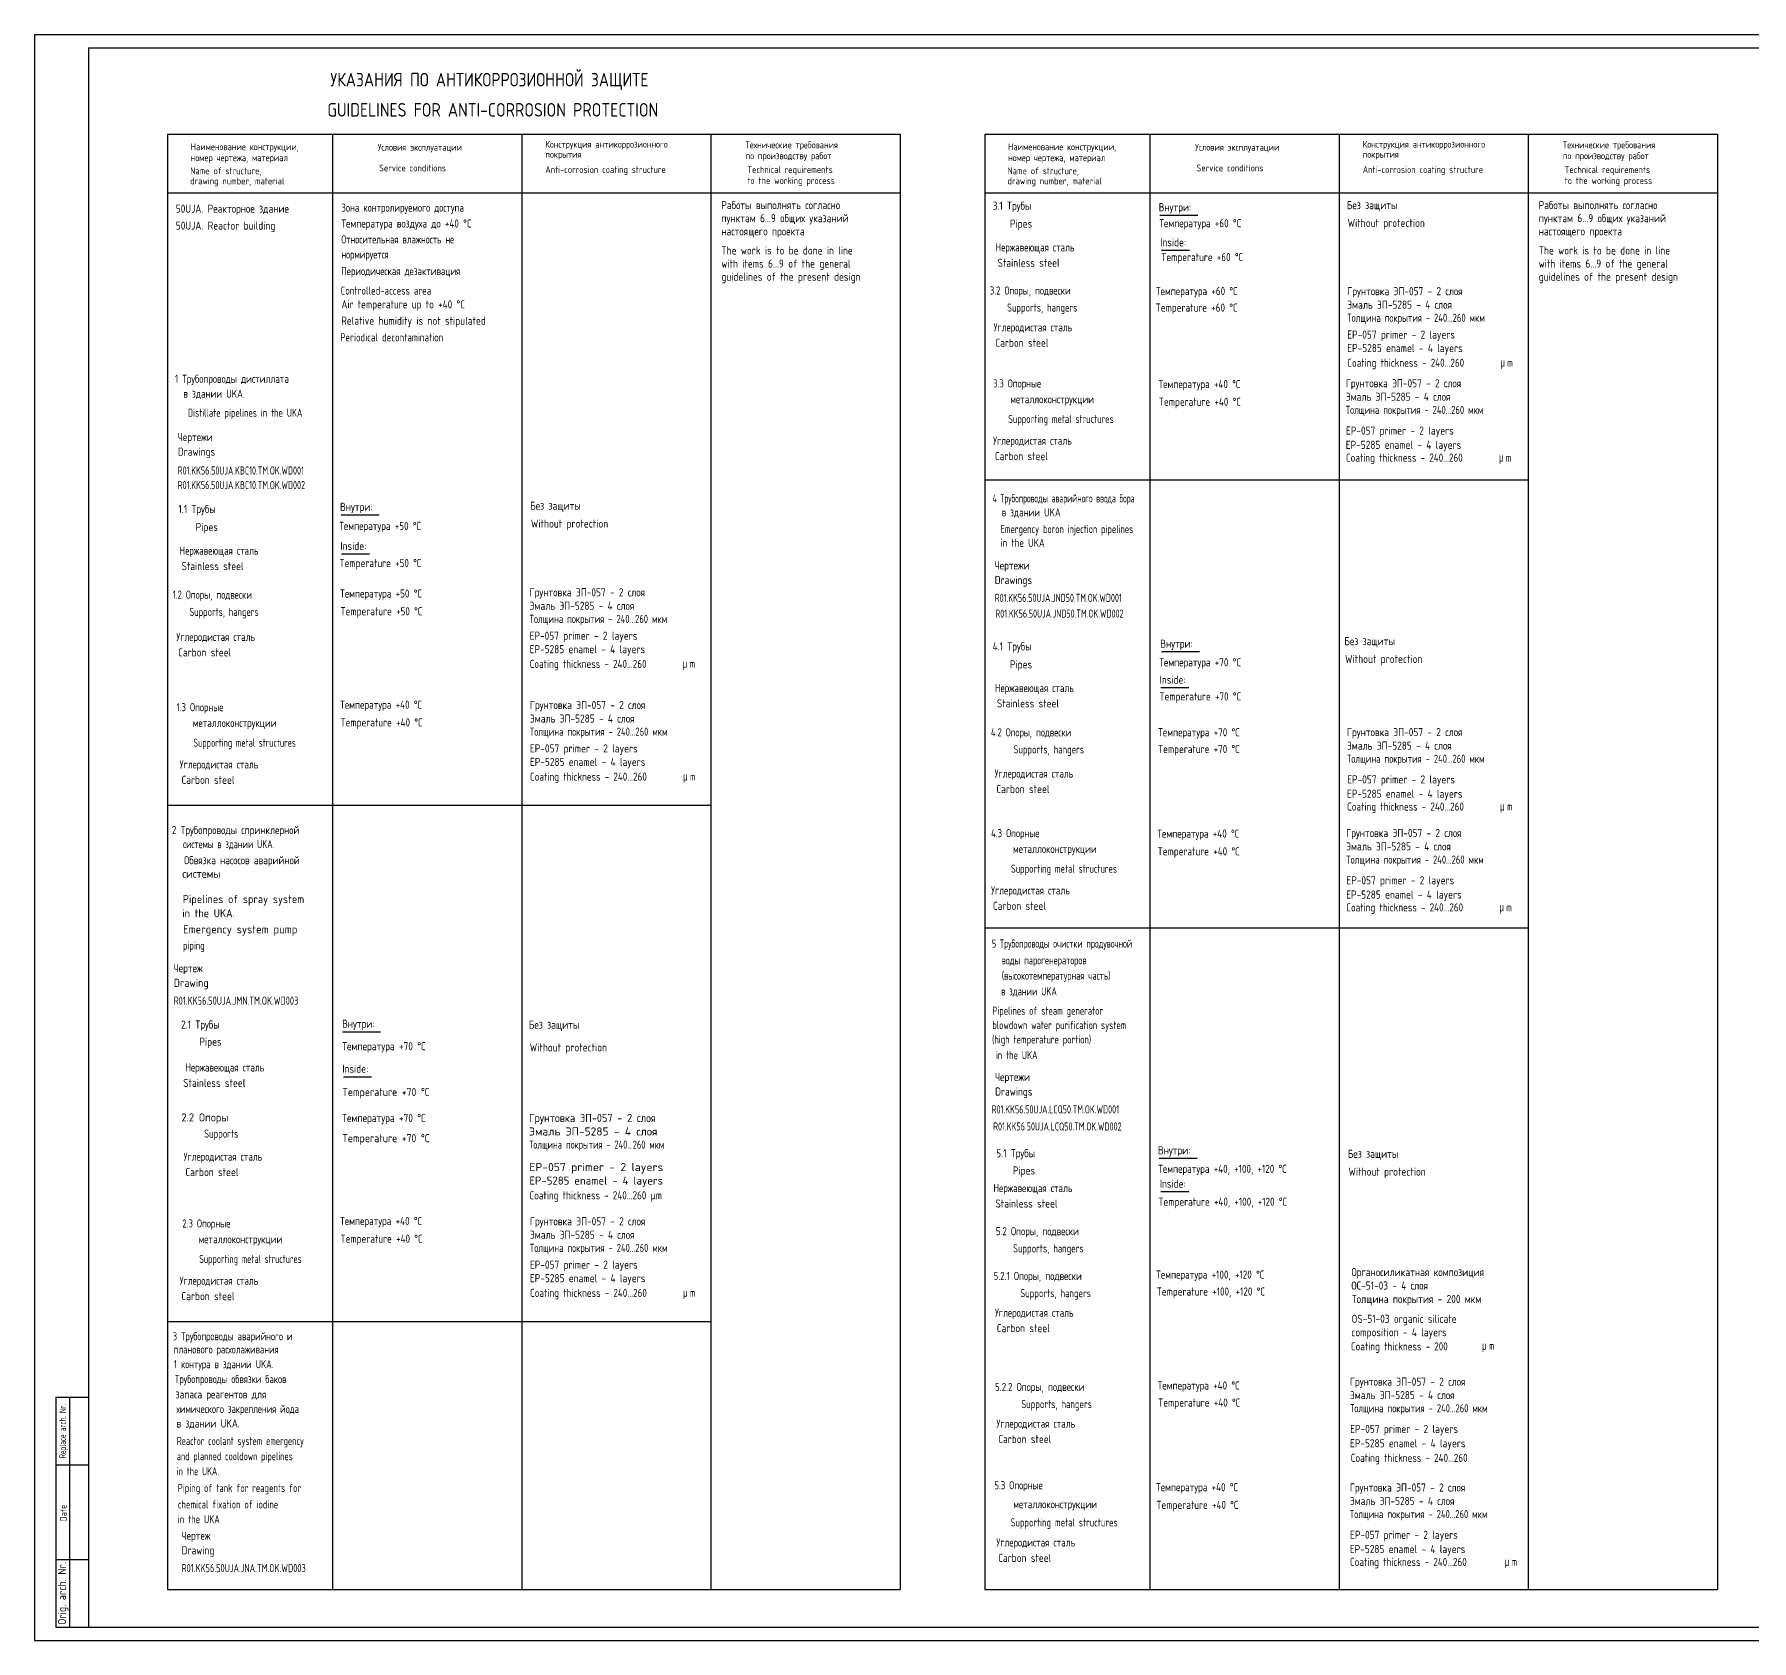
# Model space of a CAD drawing. Header units: millimetres. Extents: x 1061 to 2322, y -16 to 578.
# Drawn here: x 1061 to 1696, y -16 to 578 of the extents above; entities that cross this region are included whole.
import ezdxf
from ezdxf.enums import TextEntityAlignment as Align

# ---------------------------------------------------------------- set-up
doc = ezdxf.new("R2010")
doc.units = ezdxf.units.MM
for name, color, linetype in [('TITUL', 7, 'Continuous'), ('YELLOW', 2, 'Continuous'), ('ОСНОВНОЙ', 3, 'Continuous'), ('Штампы', 1, 'Continuous')]:
    doc.layers.add(name, color=color, linetype=linetype)
doc.layers.add('Текст', color=7, linetype='Continuous', lineweight=25)
doc.styles.add('ROMANC', font='romanc.shx', dxfattribs={"width": 0.8})
doc.styles.add('ROMANS', font='romans.shx', dxfattribs={"width": 0.8})
doc.styles.get("Standard").update_dxf_attribs({"font": 'romans.shx', "width": 0.8})
doc.styles.add('SYMBOL', font='symbol.ttf')

# ---------------------------------------------------------------- blocks, each defined once
blk = doc.blocks.new('stb_kk')
at = {"layer": 'TITUL', "color": 1}
for p, q in [((-12, 85), (-12, 0)), ((-12, 85), (0, 85)), ((-7, 85), (-7, 0)), ((-12, 60), (0, 60)), ((-12, 25), (0, 25)), ((-12, 0), (0, 0))]:
    blk.add_line(p, q, dxfattribs=at)
at = {"layer": 'TITUL', "style": 'ROMANC'}
for s, width, p in [('Replace arch. Nr.', 0.6, (-8.29, 72.45)), ('Date', 0.8, (-8.04, 42.19))]:
    blk.add_text(s, height=2.5, rotation=90, dxfattribs=dict(at, width=width)).set_placement(p, align=Align.CENTER)
at = {"layer": 'TITUL', "style": 'ROMANC', "width": 0.636627}
blk.add_text('Orig. arch. Nr.', height=3, rotation=90, dxfattribs=at).set_placement((-8.29, 0.86), (-8.29, 24.05), align=Align.FIT)
at = {"layer": 'TITUL', "linetype": 'Continuous', "style": 'ROMANS', "width": 0.8, "flags": 8}
for tag, p in [('REP_ARH_NR', (-3.5, 72.5)), ('DATE', (-3.5, 42.5)), ('ARCH_NR', (-3.5, 12.5))]:
    blk.add_attdef(tag, text='', height=3, rotation=90, dxfattribs=at).set_placement(p, align=Align.MIDDLE_CENTER)
blk = doc.blocks.new('A$C37B27227')
at = {"layer": 'YELLOW', "width": 0.686812}
for style, p in [('SYMBOL', (0.05, 1.01)), ('ROMANS', (2.56, 1.01))]:
    blk.add_text('m ', height=3, dxfattribs=dict(at, style=style)).set_placement(p)

msp = doc.modelspace()

# ---------------------------------------------------------------- linework, layer by layer
at = {"layer": 'TITUL'}
for p, q in [((1060.89, 578.07), (2321.89, 578.07)), ((1060.89, 578.07), (1060.89, -15.93)), ((1060.89, -15.93), (2321.89, -15.93))]:
    msp.add_line(p, q, dxfattribs=at)
at = {"layer": 'TITUL', "color": 1}
for p, q in [((1080.89, 573.07), (2316.89, 573.07)), ((1080.89, 573.07), (1080.89, -10.93)), ((1080.89, -10.93), (2316.89, -10.93))]:
    msp.add_line(p, q, dxfattribs=at)
at = {"layer": 'ОСНОВНОЙ'}
for p, q in [((1110.14, 541.11), (1381.14, 541.11)), ((1110.14, 541.11), (1110.14, 3.03)), ((1171.14, 541.11), (1171.14, 3.03)), ((1241.14, 541.11), (1241.14, 3.03)), ((1311.14, 541.11), (1311.14, 3.03)), ((1381.14, 541.11), (1381.14, 3.03)), ((1412.47, 541.11), (1683.47, 541.11)), ((1412.47, 541.11), (1412.47, 3.03)), ((1473.47, 541.11), (1473.47, 3.03)), ((1543.47, 541.11), (1543.47, 3.03)), ((1613.47, 541.11), (1613.47, 3.03)), ((1683.47, 541.11), (1683.47, 3.03)), ((1110.14, 519.47), (1381.14, 519.47)), ((1412.47, 519.47), (1683.47, 519.47)), ((1110.14, 3.03), (1381.14, 3.03)), ((1161.22, 3.03), (1381.14, 3.03)), ((1222.22, 3.03), (1381.14, 3.03)), ((1412.47, 3.03), (1468.55, 3.03)), ((1412.47, 3.03), (1683.47, 3.03))]:
    msp.add_line(p, q, dxfattribs=at)
at = {"layer": 'ОСНОВНОЙ', "color": 0}
for p, q in [((1412.47, 413.34), (1613.47, 413.34)), ((1110.14, 293.01), (1311.14, 293.01)), ((1412.47, 247.64), (1613.47, 247.64)), ((1110.14, 102.1), (1311.14, 102.1))]:
    msp.add_line(p, q, dxfattribs=at)
at = {"layer": 'Текст', "color": 2}
for p, q in [((1477.16, 511.2), (1491.21, 511.2)), ((1477.78, 498.24), (1488.12, 498.24)), ((1174.38, 400.39), (1188.42, 400.39)), ((1174.54, 385.95), (1184.89, 385.95)), ((1477.76, 349.81), (1491.8, 349.81)), ((1477.58, 336.48), (1487.93, 336.48)), ((1174.91, 209.25), (1188.95, 209.25)), ((1175.27, 192.61), (1185.61, 192.61)), ((1476.89, 162.46), (1490.93, 162.46)), ((1477.6, 150.12), (1487.95, 150.12))]:
    msp.add_line(p, q, dxfattribs=at)

# ---------------------------------------------------------------- block references
for p in [(1603.13, 454.15), (1602.6, 419.05), (1300.72, 342.8), (1300.82, 301.11), (1603.04, 290.04), (1602.75, 252.75), (1300.82, 110.2), (1596.38, 90.6), (1604.75, 10.72)]:
    msp.add_blockref('A$C37B27227', p)
at = {"layer": 'TITUL'}
msp.add_blockref('stb_kk', (1080.89, -10.93), dxfattribs=at)

# ---------------------------------------------------------------- texts
at = {"color": 2}
for s, width, p in [('системы в здании UKA.', 0.70878, (1115.91, 277.12)), ('Обвязка насосов аварийной', 0.785896, (1116.27, 271.17)), ('системы', 0.887781, (1115.61, 266.15)), ('in the UKA.', 0.865072, (1115.64, 251.57)), ('Emergency system pump ', 0.896897, (1115.92, 245.63)), ('piping', 0.703157, (1115.85, 239.63))]:
    msp.add_text(s, height=3, dxfattribs=dict(at, width=width)).set_placement(p)
at = {"color": 2, "style": 'ROMANS'}
for s, width, p in [('5 Трубопроводы очистки продувочной ', 0.6, (1415.06, 240.34)), ('воды парогенераторов', 0.7, (1418.65, 234.17)), ('(высокотемпературная часть)', 0.7, (1418.73, 228.5)), ('в здании UKA', 0.7, (1418.46, 222.68)), ('Pipelines of steam generator ', 0.7, (1415.22, 215.52)), ('blowdown water purification system', 0.667095, (1415.22, 210.2)), ('(high temperature portion) ', 0.7, (1415.14, 204.89)), (' in the UKA', 0.7, (1415.14, 199.09))]:
    msp.add_text(s, height=3, dxfattribs=dict(at, width=width)).set_placement(p)
at = {"layer": 'YELLOW', "style": 'ROMANS'}
for s, height, width, p in [('Name of structure,', 2.5, 0.8, (1118.54, 526.34)), ('Name of structure,', 2.5, 0.8, (1420.86, 526.34)), ('Service conditions  ', 2.5, 0.8, (1490.76, 527.4)), ('drawing number, material', 2.5, 0.8, (1420.86, 522.61)), ('Работы выполнять согласно', 3, 0.8, (1314.98, 513.44)), ('3.1 Трубы', 3, 0.8, (1415.35, 513.19)), ('Без защиты', 3, 0.8, (1546.36, 513.42)), ('Работы выполнять согласно', 3, 0.8, (1617.3, 513.44)), ('пунктам 6...9 общих указаний', 3, 0.8, (1314.98, 508.59)), ('  Pipes', 3, 0.8, (1418.56, 506.55)), ('Температура +60 °C ', 3, 0.782353, (1477, 506.74)), ('Without protection', 3, 0.8, (1546.61, 506.83)), ('пунктам 6...9 общих указаний', 3, 0.8, (1617.3, 508.59)), ('настоящего проекта', 3, 0.8, (1314.98, 503.73)), ('настоящего проекта', 3, 0.8, (1617.3, 503.73)), ('The work is to be done in line', 3, 0.8, (1314.98, 496.65)), ('   Нержавеющая сталь', 3, 0.758036, (1411.88, 497.81)), ('Temperature +60 °С', 3, 0.782353, (1477.68, 494.2)), ('The work is to be done in line', 3, 0.8, (1617.3, 496.65)), ('with items 6...9 of the general', 3, 0.8, (1314.98, 491.79)), ('guidelines of the present design', 3, 0.8, (1314.98, 486.93)), ('  Stainless steel', 3, 0.8, (1413.97, 492.1)), ('with items 6...9 of the general', 3, 0.8, (1617.3, 491.79)), ('guidelines of the present design', 3, 0.8, (1617.3, 486.93)), ('3.2 Опоры, подвески  ', 3, 0.748688, (1414.3, 481.85)), ('Температура +60 °С', 3, 0.782353, (1475.73, 481.62)), ('Грунтовка ЭП-057 - 2 слоя', 3, 0.8, (1546.49, 481.6)), ('  Supports, hangers  ', 3, 0.729737, (1417.78, 475.54)), ('Temperature +60 °С', 3, 0.782353, (1475.61, 475.53)), ('Эмаль ЭП-5285 - 4 слоя', 3, 0.8, (1546.49, 476.6)), ('   Углеродистая сталь', 3, 0.758036, (1411.16, 468.24)), ('Толщина покрытия - 240...260 мкм', 3, 0.733792, (1546.49, 471.75)), ('  Сarbon steel', 3, 0.8, (1413.25, 462.53)), ('EP-057 primer - 2 layers', 3, 0.8, (1546.49, 465.55)), ('EP-5285 enamel - 4 layers', 3, 0.8, (1546.49, 460.56)), ('Coating thickness - 240...260    ', 3, 0.776626, (1546.51, 455.12)), ('3.3 Опорные', 3, 0.748688, (1415.49, 447.47)), ('Температура +40 °С', 3, 0.782353, (1476.69, 447.23)), ('Эмаль ЭП-5285 - 4 слоя', 3, 0.8, (1545.95, 442.56)), ('Грунтовка ЭП-057 - 2 слоя', 3, 0.8, (1545.95, 447.55)), ('  металлоконструкции', 3, 0.765876, (1418.8, 441.65)), ('Temperature +40 °С', 3, 0.782353, (1476.78, 440.69)), ('Толщина покрытия - 240...260 мкм', 3, 0.733792, (1545.95, 437.7)), ('   Supporting metal structures', 3, 0.698535, (1416.82, 434.36)), ('EP-057 primer - 2 layers', 3, 0.8, (1546.03, 430.05)), ('Чертежи', 3, 0.8, (1113.96, 427.65)), ('   Углеродистая сталь', 3, 0.758036, (1410.98, 426.31)), ('EP-5285 enamel - 4 layers', 3, 0.8, (1545.95, 424.77)), ('Drawings', 3, 0.8, (1113.96, 422.25)), ('  Сarbon steel', 3, 0.8, (1413.07, 420.6)), ('Coating thickness - 240...260    ', 3, 0.776626, (1545.98, 420.03)), ('R01.KK56.50UJA.KBC10.TM.OK.WD001', 3, 0.65, (1113.93, 415.28)), ('R01.KK56.50UJA.KBC10.TM.OK.WD002', 3, 0.65, (1113.93, 409.89)), ('1.1 Трубы', 3, 0.8, (1114.18, 401.05)), ('Без защиты', 3, 0.8, (1244.29, 402.25)), ('в здании UKA', 3, 0.758036, (1418.66, 399.79)), ('  Pipes', 3, 0.8, (1117.39, 394.4)), ('Температура +50 °С', 3, 0.782353, (1173.68, 394.79)), ('Without protection', 3, 0.8, (1244.54, 395.66)), ('   Нержавеющая сталь', 3, 0.758036, (1110.05, 385.66)), ('in the UKA', 3, 0.758036, (1418.3, 388.54)), ('  Stainless steel', 3, 0.8, (1112.14, 379.95)), ('Temperature +50 °С', 3, 0.782353, (1173.74, 381.05)), ('Чертежи', 3, 0.8, (1416.12, 380.19)), ('Drawings', 3, 0.8, (1416.12, 374.78)), ('1.2 Опоры, подвески  ', 3, 0.746775, (1112.02, 369.36)), ('Температура +50 °С', 3, 0.782353, (1174, 369.79)), ('Грунтовка ЭП-057 - 2 слоя', 3, 0.8, (1244.07, 370.25)), ('R01.KK56.50UJA.JND50.TM.OK.WD001', 3, 0.65, (1416.12, 368.19)), ('  Supports, hangers  ', 3, 0.718902, (1115.39, 363)), ('Temperature +50 °С', 3, 0.782353, (1174.09, 363.24)), ('Толщина покрытия - 240...260 мкм', 3, 0.733792, (1244.07, 360.4)), ('Эмаль ЭП-5285 - 4 слоя', 3, 0.8, (1244.07, 365.26)), ('R01.KK56.50UJA.JND50.TM.OK.WD002', 3, 0.65, (1416.35, 362.38)), ('   Углеродистая сталь', 3, 0.758036, (1108.89, 353.74)), ('EP-057 primer - 2 layers', 3, 0.8, (1244.07, 354.2)), ('  Сarbon steel', 3, 0.8, (1110.98, 348.03)), ('EP-5285 enamel - 4 layers', 3, 0.8, (1244.07, 349.21)), ('4.1 Трубы', 3, 0.8, (1415.33, 350.25)), ('Без защиты', 3, 0.8, (1545.43, 352.19)), ('Coating thickness - 240...260    ', 3, 0.776626, (1244.09, 343.77)), ('  Pipes', 3, 0.8, (1418.54, 343.6)), ('Температура +70 °C ', 3, 0.782353, (1476.98, 344.36)), ('Without protection', 3, 0.8, (1545.68, 345.6)), ('   Нержавеющая сталь', 3, 0.758036, (1411.64, 334.86)), ('1.3 Опорные', 3, 0.748688, (1113.48, 327.75)), ('Температура +40 °С', 3, 0.782353, (1174, 328.67)), ('Грунтовка ЭП-057 - 2 слоя', 3, 0.8, (1244.18, 328.56)), ('  Stainless steel', 3, 0.8, (1413.73, 329.16)), ('Temperature +70 °С', 3, 0.782353, (1476.99, 331.75)), ('  металлоконструкции', 3, 0.765876, (1116.44, 321.93)), ('Temperature +40 °С', 3, 0.782353, (1174.09, 322.12)), ('Эмаль ЭП-5285 - 4 слоя', 3, 0.8, (1244.18, 323.56)), ('   Supporting metal structures', 3, 0.65, (1115.6, 314.63)), ('Толщина покрытия - 240...260 мкм', 3, 0.733792, (1244.18, 318.71)), ('4.2 Опоры, подвески ', 3, 0.74223, (1414.69, 318.46)), ('Температура +70 °С', 3, 0.782353, (1476.57, 318.49)), ('Грунтовка ЭП-057 - 2 слоя', 3, 0.8, (1546.4, 318.54)), ('EP-057 primer - 2 layers', 3, 0.8, (1244.18, 312.51)), ('  Supports, hangers  ', 3, 0.733234, (1420.13, 312.15)), ('Temperature +70 °С', 3, 0.782353, (1476.48, 312.29)), ('Толщина покрытия - 240...260 мкм', 3, 0.733792, (1546.4, 308.69)), ('Эмаль ЭП-5285 - 4 слоя', 3, 0.8, (1546.4, 313.55)), ('   Углеродистая сталь', 3, 0.758036, (1110.1, 306.59)), ('EP-5285 enamel - 4 layers', 3, 0.8, (1244.18, 307.52)), ('Coating thickness - 240...260    ', 3, 0.776626, (1244.2, 302.08)), ('   Углеродистая сталь', 3, 0.758036, (1411.55, 303.21)), ('  Сarbon steel', 3, 0.8, (1112.19, 300.88)), ('  Сarbon steel', 3, 0.8, (1413.63, 297.5)), ('EP-5285 enamel - 4 layers', 3, 0.8, (1546.4, 295.75)), ('EP-057 primer - 2 layers', 3, 0.8, (1546.48, 301.04)), ('Coating thickness - 240...260    ', 3, 0.776626, (1546.42, 291.01)), ('4.3 Опорные ', 3, 0.748688, (1414.75, 281.17)), ('Температура +40 °С', 3, 0.782353, (1476.25, 281.01)), ('Грунтовка ЭП-057 - 2 слоя', 3, 0.8, (1546.1, 281.25)), ('  металлоконструкции', 3, 0.765876, (1419.82, 275.35)), ('Temperature +40 °С', 3, 0.782353, (1476.34, 274.46)), ('Толщина покрытия - 240...260 мкм', 3, 0.733792, (1546.1, 271.4)), ('Эмаль ЭП-5285 - 4 слоя', 3, 0.8, (1546.1, 276.26)), ('   Supporting metal structures', 3, 0.701764, (1417.84, 268.06)), ('   Углеродистая сталь', 3, 0.758036, (1410.24, 260.01)), ('EP-5285 enamel - 4 layers', 3, 0.8, (1546.1, 258.47)), ('EP-057 primer - 2 layers', 3, 0.8, (1546.18, 263.75)), ('  Сarbon steel', 3, 0.8, (1412.33, 254.3)), ('Coating thickness - 240...260    ', 3, 0.776626, (1546.12, 253.72)), ('Без защиты', 3, 0.8, (1243.79, 210.34)), ('Without protection', 3, 0.8, (1244.11, 201.96)), ('Чертежи', 3, 0.8, (1416.25, 191.03)), ('Drawings', 3, 0.8, (1416.25, 185.62)), ('Грунтовка ЭП-057 - 2 слоя', 3, 0.878179, (1243.88, 175.85)), ('R01.KK56.50UJA.LCQ50.TM.OK.WD001', 3, 0.68, (1414.99, 179.03)), ('Эмаль ЭП-5285 - 4 слоя', 3, 0.981494, (1243.88, 170.86)), ('R01.KK56.50UJA.LCQ50.TM.OK.WD002', 3, 0.68, (1415.53, 172.71)), ('Толщина покрытия - 240...260 мкм', 3, 0.705399, (1243.88, 166)), ('5.1 Трубы', 3, 0.8, (1416.67, 162.81)), ('Без защиты', 3, 0.8, (1546.7, 162.6)), ('EP-057 primer - 2 layers', 3, 0.993224, (1243.99, 157.69)), ('  Pipes', 3, 0.8, (1419.62, 156.43)), ('Температура +40, +100, +120 °С', 3, 0.782353, (1476.58, 157.04)), ('Without protection', 3, 0.8, (1546.95, 156.01)), ('EP-5285 enamel - 4 layers', 3, 0.925212, (1243.99, 152.7)), ('   Нержавеющая сталь', 3, 0.758036, (1411.1, 149.92)), ('Coating thickness - 240...260 %%181m    ', 3, 0.776626, (1244.01, 147.25)), ('  Stainless steel', 3, 0.8, (1413.19, 144.21)), ('Temperature +40, +100, +120 °С', 3, 0.782353, (1476.6, 144.88)), ('2.3 Опорные', 3, 0.748688, (1115.62, 136.84)), ('Температура +40 °С', 3, 0.782353, (1174, 137.76)), ('Грунтовка ЭП-057 - 2 слоя', 3, 0.8, (1244.18, 137.65)), ('Temperature +40 °С', 3, 0.782353, (1174.09, 131.21)), ('Эмаль ЭП-5285 - 4 слоя', 3, 0.8, (1244.18, 132.66)), ('5.2 Опоры, подвески  ', 3, 0.767817, (1416.51, 133.98)), ('  металлоконструкции', 3, 0.765876, (1118.58, 131.02)), ('Толщина покрытия - 240...260 мкм', 3, 0.733792, (1244.18, 127.8)), ('  Supports, hangers  ', 3, 0.733234, (1419.98, 127.63)), ('   Supporting metal structures', 3, 0.65, (1117.74, 123.73)), ('EP-057 primer - 2 layers', 3, 0.8, (1244.18, 121.61)), ('Температура +100, +120 °С', 3, 0.782353, (1475.83, 117.94)), ('   Углеродистая сталь', 3, 0.758036, (1110.1, 115.68)), ('EP-5285 enamel - 4 layers', 3, 0.8, (1244.18, 116.61)), ('5.2.1 Опоры, подвески  ', 3, 0.767817, (1415.68, 117.42)), ('Temperature +100, +120 °С', 3, 0.782353, (1475.98, 111.68)), ('  Сarbon steel', 3, 0.8, (1112.19, 109.97)), ('Coating thickness - 240...260    ', 3, 0.776626, (1244.2, 111.17)), ('  Supports, hangers  ', 3, 0.733234, (1422.67, 111.07)), ('   Углеродистая сталь', 3, 0.758036, (1411.67, 103.85)), ('  Сarbon steel', 3, 0.8, (1413.76, 98.14)), ('Coating thickness - 200    ', 3, 0.776626, (1547.83, 91.39)), ('5.2.2 Опоры, подвески  ', 3, 0.767817, (1416.23, 76.4)), ('Температура +40 °С', 3, 0.782353, (1476.38, 76.93)), ('Эмаль ЭП-5285 - 4 слоя', 3, 0.8, (1547.51, 73.37)), ('Грунтовка ЭП-057 - 2 слоя', 3, 0.8, (1547.51, 78.36)), ('  Supports, hangers  ', 3, 0.733234, (1423.03, 70.05)), ('Temperature +40 °С', 3, 0.782353, (1476.54, 70.61)), ('Толщина покрытия - 240...260 мкм', 3, 0.733792, (1547.51, 68.51)), ('   Углеродистая сталь', 3, 0.758036, (1412.22, 62.83)), ('EP-057 primer - 2 layers', 3, 0.8, (1547.59, 60.86)), ('  Сarbon steel', 3, 0.8, (1414.31, 57.12)), ('EP-5285 enamel - 4 layers', 3, 0.8, (1547.51, 55.57)), ('Coating thickness - 240...260    ', 3, 0.776626, (1547.78, 50.17)), ('5.3 Опорные', 3, 0.748688, (1415.98, 40.04)), ('Температура +40 °С', 3, 0.782353, (1475.8, 39.32)), ('Грунтовка ЭП-057 - 2 слоя', 3, 0.8, (1547.45, 39.21)), (' металлоконструкции', 3, 0.765876, (1421.44, 33.03)), ('Temperature +40 °С', 3, 0.782353, (1475.88, 32.77)), ('Толщина покрытия - 240...260 мкм', 3, 0.733792, (1547.45, 29.37)), ('Эмаль ЭП-5285 - 4 слоя', 3, 0.8, (1547.45, 34.22)), ('  Supporting metal structures', 3, 0.724235, (1419.11, 26.3)), ('Чертеж', 3, 0.8, (1115.36, 21.39)), ('   Углеродистая сталь', 3, 0.758036, (1412.2, 18.88)), ('EP-5285 enamel - 4 layers', 3, 0.8, (1547.45, 16.43)), ('EP-057 primer - 2 layers', 3, 0.8, (1547.52, 21.71)), ('Drawing', 3, 0.8, (1115.36, 15.99)), ('  Сarbon steel', 3, 0.8, (1414.29, 13.17)), ('Coating thickness - 240...260    ', 3, 0.776626, (1547.47, 11.69)), ('R01.KK56.50UJA.JNA.TM.OK.WD003', 3, 0.7, (1115.36, 9.39))]:
    msp.add_text(s, height=height, dxfattribs=dict(at, width=width)).set_placement(p)
at = {"layer": 'YELLOW', "color": 2, "style": 'ROMANS'}
for s, height, width, p in [('Service conditions  ', 2.5, 0.8, (1188.43, 527.4)), ('drawing number, material', 2.5, 0.8, (1118.54, 522.61)), ('Зона контролируемого доступа', 3, 0.751084, (1174.46, 512.5)), ('Температура воздуха до +40 °C', 3, 0.782353, (1174.46, 506.62)), ('Относительная влажность не ', 3, 0.731604, (1174.44, 500.75)), ('нормируется ', 3, 0.731604, (1174.44, 495.2)), ('Периодическая дезактивация', 3, 0.751084, (1174.36, 489.02)), ('Controlled-access area', 3, 0.751084, (1174.2, 481.81)), ('Air temperature up to +40 °C', 3, 0.785941, (1174.48, 476.74)), ('Relative humidity is not stipulated', 3, 0.8, (1174.39, 470.67)), ('Periodical decontamination', 3, 0.751084, (1174.04, 464.53))]:
    msp.add_text(s, height=height, dxfattribs=dict(at, width=width)).set_placement(p)
at = {"layer": 'YELLOW', "color": 2}
for s, width, p in [('2 Трубопроводы спринклерной', 0.787648, (1111.74, 282.33)), ('Pipelines of spray system', 0.87852, (1115.8, 256.79))]:
    msp.add_text(s, height=3, dxfattribs=dict(at, width=width)).set_placement(p)
at = {"layer": 'YELLOW'}
for s, width, p in [('Чертеж', 0.8, (1112.45, 231.24)), ('Drawing', 0.853613, (1112.45, 225.83)), ('R01.KK56.50UJA.JMN.TM.OK.WD003', 0.7, (1112.43, 219.24)), ('2.1 Трубы', 0.8, (1115.18, 210.39)), ('  Pipes', 0.8, (1118.75, 204.08)), ('Нержавеющая сталь', 0.758036, (1116.71, 194.53)), ('  Stainless steel', 0.8, (1112.77, 188.82)), ('2.2 Опоры', 0.905697, (1115.28, 176.05)), ('  Supports', 0.733234, (1120.79, 170.07)), ('   Углеродистая сталь', 0.758036, (1111.57, 161.57)), ('  Сarbon steel', 0.8, (1113.66, 155.86)), ('3 Трубопроводы аварийного и ', 0.734331, (1112.08, 95.13)), ('планового расхолаживания ', 0.734331, (1112.39, 90.27)), ('1 контура в здании UKA. ', 0.734331, (1112.51, 84.8)), ('Трубопроводы обвязки баков ', 0.734331, (1112.88, 79.31)), ('запаса реагентов для ', 0.787648, (1113.14, 73.64)), ('химического закрепления йода ', 0.729714, (1113.45, 68.26)), ('в здании UKA.', 0.787648, (1113.45, 62.87)), ('Reactor coolant system emergency ', 0.680992, (1113.58, 56.43)), ('and planned cooldown pipelines ', 0.680992, (1113.59, 50.77)), ('in the UKA. ', 0.680992, (1113.59, 45.22)), ('Piping of tank for reagents for', 0.706425, (1113.96, 39.02)), ('chemical fixation of iodine ', 0.706425, (1113.96, 32.95)), ('in the UKA', 0.706425, (1113.96, 27.49))]:
    msp.add_text(s, height=3, dxfattribs=dict(at, width=width)).set_placement(p)
at = {"layer": 'ОСНОВНОЙ', "style": 'ROMANS', "width": 0.8}
for s, p in [('УКАЗАНИЯ ПО АНТИКОРРОЗИОННОЙ ЗАЩИТЕ', (1170.37, 558.81)), ('GUIDELINES FOR ANTI-CORROSION PROTECTION', (1169.26, 547.65))]:
    msp.add_text(s, height=5, dxfattribs=at).set_placement(p)
at = {"layer": 'ОСНОВНОЙ', "color": 2, "style": 'ROMANS', "width": 0.8}
for s, p in [('50UJA. Реакторное здание ', (1113.21, 512.12)), ('50UJA. Reactor building', (1113.21, 505.86))]:
    msp.add_text(s, height=3, dxfattribs=at).set_placement(p)
at = {"layer": 'Текст', "color": 2, "style": 'ROMANS', "width": 0.8}
for s, height, p in [('Наименование конструкции,', 2.5, (1118.73, 535.23)), ('Условия эксплуатации  ', 2.5, (1187.92, 535.08)), ('покрытия', 2.5, (1249.9, 532.45)), ('Конструкция антикоррозионного', 2.5, (1249.9, 536.19)), ('Технические требования', 2.5, (1323.95, 535.95)), ('по производству работ', 2.5, (1323.95, 531.9)), ('Наименование конструкции,', 2.5, (1421.06, 535.23)), ('Условия эксплуатации  ', 2.5, (1490.25, 535.08)), ('покрытия', 2.5, (1552.23, 532.45)), ('Конструкция антикоррозионного', 2.5, (1552.23, 536.19)), ('Технические требования', 2.5, (1626.27, 535.95)), ('по производству работ', 2.5, (1626.27, 531.9)), ('номер чертежа, материал', 2.5, (1118.73, 531.17)), ('Anti-corrosion coating structure', 2.5, (1249.9, 526.82)), ('Technical requirements ', 2.5, (1324.58, 526.79)), ('номер чертежа, материал', 2.5, (1421.06, 531.17)), ('Anti-corrosion coating structure', 2.5, (1552.23, 526.82)), ('Technical requirements ', 2.5, (1626.91, 526.79)), ('to the working process', 2.5, (1324.58, 522.74)), ('to the working process', 2.5, (1626.91, 522.74)), ('Внутри:', 3, (1476.76, 512.65)), ('Inside:', 3, (1477.33, 499.68)), ('Внутри:', 3, (1173.97, 401.83)), ('Inside:', 3, (1174.1, 387.39)), ('Внутри:', 3, (1477.36, 351.25)), ('Inside:', 3, (1477.13, 337.92)), ('Inside:', 3, (1174.82, 194.05)), ('Внутри:', 3, (1476.49, 163.91)), ('Inside:', 3, (1477.16, 151.56)), ('Органосиликатная композиция', 3, (1548.03, 118.85)), ('ОС-51-03 - 4 слоя', 3, (1548.02, 113.88)), ('Толщина покрытия - 200 мкм', 3, (1548.23, 108.9)), ('OS-51-03 organic silicate', 3, (1548.09, 101.58)), ('composition - 4 layers', 3, (1547.99, 96.61))]:
    msp.add_text(s, height=height, dxfattribs=at).set_placement(p)
at = {"layer": 'Текст', "color": 2}
for s, width, p in [('Внутри:', 0.8, (1174.72, 210.69)), ('Температура +70 °С', 0.8, (1174.78, 202.39)), ('Temperature +70 °С', 0.836346, (1174.78, 185.45)), ('Температура +70 °С', 0.8, (1174.78, 175.85)), ('Temperature +70 °С', 0.836346, (1174.78, 168.39))]:
    msp.add_text(s, height=3, dxfattribs=dict(at, width=width)).set_placement(p)
at = {"layer": 'Штампы', "color": 2, "style": 'ROMANS'}
for s, width, p in [('1 Трубопроводы дистиллата ', 0.763629, (1112.88, 449.19)), ('  в здании UKA.', 0.763629, (1112.98, 443.69)), ('Distillate pipelines in the UKA', 0.7, (1117.68, 436.66)), ('4 Трубопроводы аварийного ввода бора ', 0.553252, (1415.33, 404.98)), ('Emergency boron injection pipelines', 0.612599, (1418.3, 393.64))]:
    msp.add_text(s, height=3, dxfattribs=dict(at, width=width)).set_placement(p)

doc.saveas('drawing.dxf')
